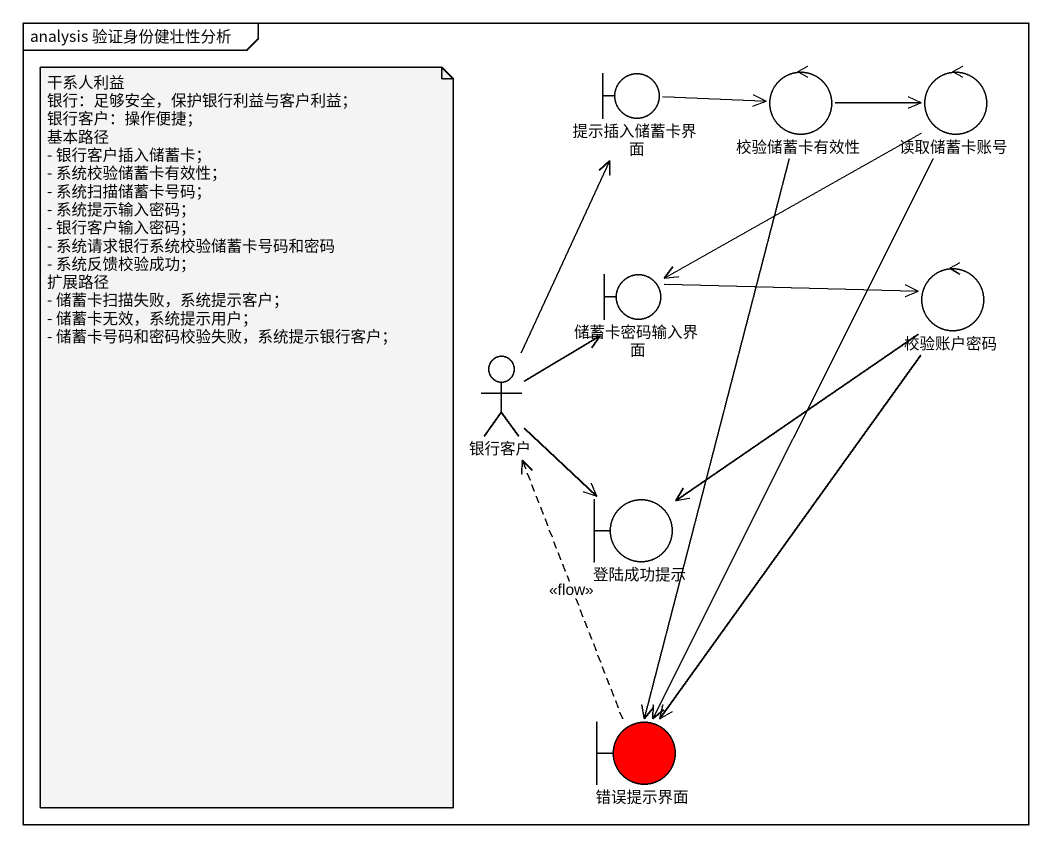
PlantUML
@startuml
mainframe analysis 验证身份健壮性分析
boundary 提示插入储蓄卡界面
control 校验储蓄卡有效性
control 读取储蓄卡账号
boundary 储蓄卡密码输入界面
control 校验账户密码
actor 银行客户
boundary 登陆成功提示
boundary 错误提示界面 #FF0000
提示插入储蓄卡界面 -right-> 校验储蓄卡有效性
校验储蓄卡有效性 -right-> 读取储蓄卡账号
校验储蓄卡有效性 --> 错误提示界面
读取储蓄卡账号 --> 储蓄卡密码输入界面
读取储蓄卡账号 --> 错误提示界面
储蓄卡密码输入界面 -right-> 校验账户密码
校验账户密码 --> 登陆成功提示
校验账户密码 --> 错误提示界面
银行客户 -up-> 提示插入储蓄卡界面
银行客户 -up-> 储蓄卡密码输入界面
银行客户 --> 登陆成功提示
错误提示界面 .up.> 银行客户 : <<flow>>
note as N1
  干系人利益
  银行：足够安全，保护银行利益与客户利益；
  银行客户：操作便捷；
  基本路径
  - 银行客户插入储蓄卡；
  - 系统校验储蓄卡有效性；
  - 系统扫描储蓄卡号码；
  - 系统提示输入密码；
  - 银行客户输入密码；
  - 系统请求银行系统校验储蓄卡号码和密码
  - 系统反馈校验成功；
  扩展路径
  - 储蓄卡扫描失败，系统提示客户；
  - 储蓄卡无效，系统提示用户；
  - 储蓄卡号码和密码校验失败，系统提示银行客户；
end note
@enduml
